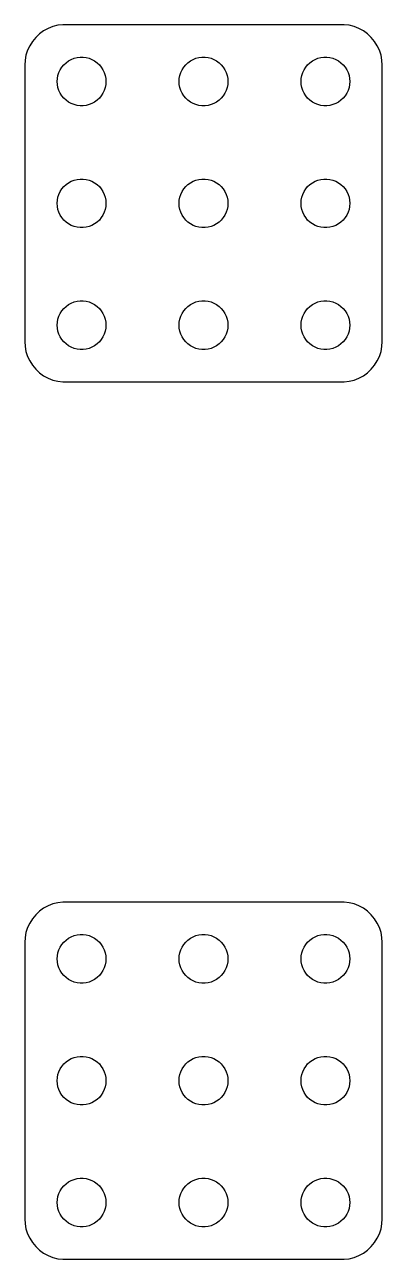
# Model space of a CAD drawing. Header units: metres. Extents: x -11 to 11, y 151 to 335.
# Drawn here: x -11 to 11, y 151 to 227 of the extents above; entities that cross this region are included whole.
import ezdxf

# ---------------------------------------------------------------- set-up
doc = ezdxf.new("R2010")
doc.units = ezdxf.units.M

msp = doc.modelspace()

# ---------------------------------------------------------------- linework, layer by layer
for p, q in [((-9.83955, 226.611), (-10.0936, 226.426)), ((-9.56444, 226.762), (-9.83955, 226.611)), ((-9.27254, 226.878), (-9.56444, 226.762)), ((-8.96844, 226.956), (-9.27254, 226.878)), ((-8.65697, 226.995), (-8.96844, 226.956)), ((8.65697, 226.995), (-8.65697, 226.995)), ((8.96844, 226.956), (8.65697, 226.995)), ((9.27254, 226.878), (8.96844, 226.956)), ((9.56444, 226.762), (9.27254, 226.878)), ((9.83955, 226.611), (9.56444, 226.762)), ((10.0936, 226.426), (9.83955, 226.611)), ((-10.6908, 225.704), (-10.8244, 225.42)), ((-10.5225, 225.969), (-10.6908, 225.704)), ((-10.3224, 226.211), (-10.5225, 225.969)), ((-10.0936, 226.426), (-10.3224, 226.211)), ((10.3224, 226.211), (10.0936, 226.426)), ((10.5225, 225.969), (10.3224, 226.211)), ((10.6908, 225.704), (10.5225, 225.969)), ((10.8244, 225.42), (10.6908, 225.704)), ((-10.9214, 225.122), (-10.9803, 224.813)), ((-10.8244, 225.42), (-10.9214, 225.122)), ((-7.96352, 224.927), (-7.78107, 224.973)), ((-7.78107, 224.973), (-7.59418, 224.997)), ((-7.59418, 224.997), (-7.40581, 224.997)), ((-7.40581, 224.997), (-7.21892, 224.973)), ((-7.21892, 224.973), (-7.03647, 224.927)), ((-0.463516, 224.927), (-0.281067, 224.973)), ((-0.281067, 224.973), (-0.094177, 224.997)), ((-0.094177, 224.997), (0.094177, 224.997)), ((0.094177, 224.997), (0.281067, 224.973)), ((0.281067, 224.973), (0.463516, 224.927)), ((7.03647, 224.927), (7.21892, 224.973)), ((7.21892, 224.973), (7.40581, 224.997)), ((7.40581, 224.997), (7.59418, 224.997)), ((7.59418, 224.997), (7.78107, 224.973)), ((7.78107, 224.973), (7.96352, 224.927)), ((10.9214, 225.122), (10.8244, 225.42)), ((10.9803, 224.813), (10.9214, 225.122)), ((-10.9803, 224.813), (-11, 224.5)), ((-11, 224.5), (-11, 207.5)), ((-8.89465, 224.052), (-8.81445, 224.223)), ((-8.81445, 224.223), (-8.71352, 224.382)), ((-8.71352, 224.382), (-8.59344, 224.527)), ((-8.59344, 224.527), (-8.45613, 224.656)), ((-8.45613, 224.656), (-8.30373, 224.766)), ((-8.30373, 224.766), (-8.13866, 224.857)), ((-8.13866, 224.857), (-7.96352, 224.927)), ((-7.03647, 224.927), (-6.86133, 224.857)), ((-6.86133, 224.857), (-6.69626, 224.766)), ((-6.69626, 224.766), (-6.54385, 224.656)), ((-6.54385, 224.656), (-6.40654, 224.527)), ((-6.40654, 224.527), (-6.28647, 224.382)), ((-6.28647, 224.382), (-6.18553, 224.223)), ((-6.18553, 224.223), (-6.10533, 224.052)), ((-1.39465, 224.052), (-1.31445, 224.223)), ((-1.31445, 224.223), (-1.21352, 224.382)), ((-1.21352, 224.382), (-1.09344, 224.527)), ((-1.09344, 224.527), (-0.956131, 224.656)), ((-0.956131, 224.656), (-0.803726, 224.766)), ((-0.803726, 224.766), (-0.638657, 224.857)), ((-0.638657, 224.857), (-0.463516, 224.927)), ((0.463516, 224.927), (0.638657, 224.857)), ((0.638657, 224.857), (0.803726, 224.766)), ((0.803726, 224.766), (0.956131, 224.656)), ((0.956131, 224.656), (1.09344, 224.527)), ((1.09344, 224.527), (1.21352, 224.382)), ((1.21352, 224.382), (1.31445, 224.223)), ((1.31445, 224.223), (1.39465, 224.052)), ((6.10533, 224.052), (6.18553, 224.223)), ((6.18553, 224.223), (6.28647, 224.382)), ((6.28647, 224.382), (6.40654, 224.527)), ((6.40654, 224.527), (6.54385, 224.656)), ((6.54385, 224.656), (6.69626, 224.766)), ((6.69626, 224.766), (6.86133, 224.857)), ((6.86133, 224.857), (7.03647, 224.927)), ((7.96352, 224.927), (8.13866, 224.857)), ((8.13866, 224.857), (8.30373, 224.766)), ((8.30373, 224.766), (8.45613, 224.656)), ((8.45613, 224.656), (8.59344, 224.527)), ((8.59344, 224.527), (8.71352, 224.382)), ((8.71352, 224.382), (8.81445, 224.223)), ((8.81445, 224.223), (8.89465, 224.052)), ((11, 224.5), (10.9803, 224.813)), ((11, 207.5), (11, 224.5)), ((-9, 223.5), (-8.98816, 223.688)), ((-8.98816, 223.312), (-9, 223.5)), ((-8.98816, 223.688), (-8.95287, 223.873)), ((-8.95287, 223.873), (-8.89465, 224.052)), ((-6.10533, 224.052), (-6.04712, 223.873)), ((-6.04712, 223.873), (-6.01183, 223.688)), ((-6.01183, 223.688), (-6, 223.5)), ((-6, 223.5), (-6.01183, 223.312)), ((-1.5, 223.5), (-1.48816, 223.688)), ((-1.48816, 223.312), (-1.5, 223.5)), ((-1.48816, 223.688), (-1.45287, 223.873)), ((-1.45287, 223.873), (-1.39465, 224.052)), ((1.39465, 224.052), (1.45287, 223.873)), ((1.45287, 223.873), (1.48816, 223.688)), ((1.48816, 223.688), (1.5, 223.5)), ((1.5, 223.5), (1.48816, 223.312)), ((6, 223.5), (6.01183, 223.688)), ((6.01183, 223.312), (6, 223.5)), ((6.01183, 223.688), (6.04712, 223.873)), ((6.04712, 223.873), (6.10533, 224.052)), ((8.89465, 224.052), (8.95287, 223.873)), ((8.95287, 223.873), (8.98816, 223.688)), ((8.98816, 223.688), (9, 223.5)), ((9, 223.5), (8.98816, 223.312)), ((-8.95287, 223.127), (-8.98816, 223.312)), ((-8.89465, 222.948), (-8.95287, 223.127)), ((-8.81445, 222.777), (-8.89465, 222.948)), ((-8.71352, 222.618), (-8.81445, 222.777)), ((-6.18553, 222.777), (-6.28647, 222.618)), ((-6.10533, 222.948), (-6.18553, 222.777)), ((-6.04712, 223.127), (-6.10533, 222.948)), ((-6.01183, 223.312), (-6.04712, 223.127)), ((-1.45287, 223.127), (-1.48816, 223.312)), ((-1.39465, 222.948), (-1.45287, 223.127)), ((-1.31445, 222.777), (-1.39465, 222.948)), ((-1.21352, 222.618), (-1.31445, 222.777)), ((1.31445, 222.777), (1.21352, 222.618)), ((1.39465, 222.948), (1.31445, 222.777)), ((1.45287, 223.127), (1.39465, 222.948)), ((1.48816, 223.312), (1.45287, 223.127)), ((6.04712, 223.127), (6.01183, 223.312)), ((6.10533, 222.948), (6.04712, 223.127)), ((6.18553, 222.777), (6.10533, 222.948)), ((6.28647, 222.618), (6.18553, 222.777)), ((8.81445, 222.777), (8.71352, 222.618)), ((8.89465, 222.948), (8.81445, 222.777)), ((8.95287, 223.127), (8.89465, 222.948)), ((8.98816, 223.312), (8.95287, 223.127)), ((-8.59344, 222.473), (-8.71352, 222.618)), ((-8.45613, 222.344), (-8.59344, 222.473)), ((-8.30373, 222.234), (-8.45613, 222.344)), ((-8.13866, 222.143), (-8.30373, 222.234)), ((-7.96352, 222.073), (-8.13866, 222.143)), ((-7.78107, 222.027), (-7.96352, 222.073)), ((-7.59418, 222.003), (-7.78107, 222.027)), ((-7.40581, 222.003), (-7.59418, 222.003)), ((-7.21892, 222.027), (-7.40581, 222.003)), ((-7.03647, 222.073), (-7.21892, 222.027)), ((-6.86133, 222.143), (-7.03647, 222.073)), ((-6.69626, 222.234), (-6.86133, 222.143)), ((-6.54385, 222.344), (-6.69626, 222.234)), ((-6.40654, 222.473), (-6.54385, 222.344)), ((-6.28647, 222.618), (-6.40654, 222.473)), ((-1.09344, 222.473), (-1.21352, 222.618)), ((-0.956131, 222.344), (-1.09344, 222.473)), ((-0.803726, 222.234), (-0.956131, 222.344)), ((-0.638657, 222.143), (-0.803726, 222.234)), ((-0.463516, 222.073), (-0.638657, 222.143)), ((-0.281067, 222.027), (-0.463516, 222.073)), ((-0.094177, 222.003), (-0.281067, 222.027)), ((0.094177, 222.003), (-0.094177, 222.003)), ((0.281067, 222.027), (0.094177, 222.003)), ((0.463516, 222.073), (0.281067, 222.027)), ((0.638657, 222.143), (0.463516, 222.073)), ((0.803726, 222.234), (0.638657, 222.143)), ((0.956131, 222.344), (0.803726, 222.234)), ((1.09344, 222.473), (0.956131, 222.344)), ((1.21352, 222.618), (1.09344, 222.473)), ((6.40654, 222.473), (6.28647, 222.618)), ((6.54385, 222.344), (6.40654, 222.473)), ((6.69626, 222.234), (6.54385, 222.344)), ((6.86133, 222.143), (6.69626, 222.234)), ((7.03647, 222.073), (6.86133, 222.143)), ((7.21892, 222.027), (7.03647, 222.073)), ((7.40581, 222.003), (7.21892, 222.027)), ((7.59418, 222.003), (7.40581, 222.003)), ((7.78107, 222.027), (7.59418, 222.003)), ((7.96352, 222.073), (7.78107, 222.027)), ((8.13866, 222.143), (7.96352, 222.073)), ((8.30373, 222.234), (8.13866, 222.143)), ((8.45613, 222.344), (8.30373, 222.234)), ((8.59344, 222.473), (8.45613, 222.344)), ((8.71352, 222.618), (8.59344, 222.473)), ((-8.30373, 217.266), (-8.13866, 217.357)), ((-8.13866, 217.357), (-7.96352, 217.427)), ((-7.96352, 217.427), (-7.78107, 217.473)), ((-7.78107, 217.473), (-7.59418, 217.497)), ((-7.59418, 217.497), (-7.40581, 217.497)), ((-7.40581, 217.497), (-7.21892, 217.473)), ((-7.21892, 217.473), (-7.03647, 217.427)), ((-7.03647, 217.427), (-6.86133, 217.357)), ((-6.86133, 217.357), (-6.69626, 217.266)), ((-0.803726, 217.266), (-0.638657, 217.357)), ((-0.638657, 217.357), (-0.463516, 217.427)), ((-0.463516, 217.427), (-0.281067, 217.473)), ((-0.281067, 217.473), (-0.094177, 217.497)), ((-0.094177, 217.497), (0.094177, 217.497)), ((0.094177, 217.497), (0.281067, 217.473)), ((0.281067, 217.473), (0.463516, 217.427)), ((0.463516, 217.427), (0.638657, 217.357)), ((0.638657, 217.357), (0.803726, 217.266)), ((6.69626, 217.266), (6.86133, 217.357)), ((6.86133, 217.357), (7.03647, 217.427)), ((7.03647, 217.427), (7.21892, 217.473)), ((7.21892, 217.473), (7.40581, 217.497)), ((7.40581, 217.497), (7.59418, 217.497)), ((7.59418, 217.497), (7.78107, 217.473)), ((7.78107, 217.473), (7.96352, 217.427)), ((7.96352, 217.427), (8.13866, 217.357)), ((8.13866, 217.357), (8.30373, 217.266)), ((-8.89465, 216.552), (-8.81445, 216.723)), ((-8.81445, 216.723), (-8.71352, 216.882)), ((-8.71352, 216.882), (-8.59344, 217.027)), ((-8.59344, 217.027), (-8.45613, 217.156)), ((-8.45613, 217.156), (-8.30373, 217.266)), ((-6.69626, 217.266), (-6.54385, 217.156)), ((-6.54385, 217.156), (-6.40654, 217.027)), ((-6.40654, 217.027), (-6.28647, 216.882)), ((-6.28647, 216.882), (-6.18553, 216.723)), ((-6.18553, 216.723), (-6.10533, 216.552)), ((-1.39465, 216.552), (-1.31445, 216.723)), ((-1.31445, 216.723), (-1.21352, 216.882)), ((-1.21352, 216.882), (-1.09344, 217.027)), ((-1.09344, 217.027), (-0.956131, 217.156)), ((-0.956131, 217.156), (-0.803726, 217.266)), ((0.803726, 217.266), (0.956131, 217.156)), ((0.956131, 217.156), (1.09344, 217.027)), ((1.09344, 217.027), (1.21352, 216.882)), ((1.21352, 216.882), (1.31445, 216.723)), ((1.31445, 216.723), (1.39465, 216.552)), ((6.10533, 216.552), (6.18553, 216.723)), ((6.18553, 216.723), (6.28647, 216.882)), ((6.28647, 216.882), (6.40654, 217.027)), ((6.40654, 217.027), (6.54385, 217.156)), ((6.54385, 217.156), (6.69626, 217.266)), ((8.30373, 217.266), (8.45613, 217.156)), ((8.45613, 217.156), (8.59344, 217.027)), ((8.59344, 217.027), (8.71352, 216.882)), ((8.71352, 216.882), (8.81445, 216.723)), ((8.81445, 216.723), (8.89465, 216.552)), ((-9, 216), (-8.98816, 216.188)), ((-8.98816, 215.812), (-9, 216)), ((-8.98816, 216.188), (-8.95287, 216.373)), ((-8.95287, 215.627), (-8.98816, 215.812)), ((-8.95287, 216.373), (-8.89465, 216.552)), ((-6.10533, 216.552), (-6.04712, 216.373)), ((-6.04712, 216.373), (-6.01183, 216.188)), ((-6.01183, 215.812), (-6.04712, 215.627)), ((-6.01183, 216.188), (-6, 216)), ((-6, 216), (-6.01183, 215.812)), ((-1.5, 216), (-1.48816, 216.188)), ((-1.48816, 215.812), (-1.5, 216)), ((-1.48816, 216.188), (-1.45287, 216.373)), ((-1.45287, 215.627), (-1.48816, 215.812)), ((-1.45287, 216.373), (-1.39465, 216.552)), ((1.39465, 216.552), (1.45287, 216.373)), ((1.45287, 216.373), (1.48816, 216.188)), ((1.48816, 215.812), (1.45287, 215.627)), ((1.48816, 216.188), (1.5, 216)), ((1.5, 216), (1.48816, 215.812)), ((6, 216), (6.01183, 216.188)), ((6.01183, 215.812), (6, 216)), ((6.01183, 216.188), (6.04712, 216.373)), ((6.04712, 215.627), (6.01183, 215.812)), ((6.04712, 216.373), (6.10533, 216.552)), ((8.89465, 216.552), (8.95287, 216.373)), ((8.95287, 216.373), (8.98816, 216.188)), ((8.98816, 215.812), (8.95287, 215.627)), ((8.98816, 216.188), (9, 216)), ((9, 216), (8.98816, 215.812)), ((-8.89465, 215.448), (-8.95287, 215.627)), ((-8.81445, 215.277), (-8.89465, 215.448)), ((-8.71352, 215.118), (-8.81445, 215.277)), ((-8.59344, 214.973), (-8.71352, 215.118)), ((-6.28647, 215.118), (-6.40654, 214.973)), ((-6.18553, 215.277), (-6.28647, 215.118)), ((-6.10533, 215.448), (-6.18553, 215.277)), ((-6.04712, 215.627), (-6.10533, 215.448)), ((-1.39465, 215.448), (-1.45287, 215.627)), ((-1.31445, 215.277), (-1.39465, 215.448)), ((-1.21352, 215.118), (-1.31445, 215.277)), ((-1.09344, 214.973), (-1.21352, 215.118)), ((1.21352, 215.118), (1.09344, 214.973)), ((1.31445, 215.277), (1.21352, 215.118)), ((1.39465, 215.448), (1.31445, 215.277)), ((1.45287, 215.627), (1.39465, 215.448)), ((6.10533, 215.448), (6.04712, 215.627)), ((6.18553, 215.277), (6.10533, 215.448)), ((6.28647, 215.118), (6.18553, 215.277)), ((6.40654, 214.973), (6.28647, 215.118)), ((8.71352, 215.118), (8.59344, 214.973)), ((8.81445, 215.277), (8.71352, 215.118)), ((8.89465, 215.448), (8.81445, 215.277)), ((8.95287, 215.627), (8.89465, 215.448)), ((-8.45613, 214.844), (-8.59344, 214.973)), ((-8.30373, 214.734), (-8.45613, 214.844)), ((-8.13866, 214.643), (-8.30373, 214.734)), ((-7.96352, 214.573), (-8.13866, 214.643)), ((-7.78107, 214.527), (-7.96352, 214.573)), ((-7.59418, 214.503), (-7.78107, 214.527)), ((-7.40581, 214.503), (-7.59418, 214.503)), ((-7.21892, 214.527), (-7.40581, 214.503)), ((-7.03647, 214.573), (-7.21892, 214.527)), ((-6.86133, 214.643), (-7.03647, 214.573)), ((-6.69626, 214.734), (-6.86133, 214.643)), ((-6.54385, 214.844), (-6.69626, 214.734)), ((-6.40654, 214.973), (-6.54385, 214.844)), ((-0.956131, 214.844), (-1.09344, 214.973)), ((-0.803726, 214.734), (-0.956131, 214.844)), ((-0.638657, 214.643), (-0.803726, 214.734)), ((-0.463516, 214.573), (-0.638657, 214.643)), ((-0.281067, 214.527), (-0.463516, 214.573)), ((-0.094177, 214.503), (-0.281067, 214.527)), ((0.094177, 214.503), (-0.094177, 214.503)), ((0.281067, 214.527), (0.094177, 214.503)), ((0.463516, 214.573), (0.281067, 214.527)), ((0.638657, 214.643), (0.463516, 214.573)), ((0.803726, 214.734), (0.638657, 214.643)), ((0.956131, 214.844), (0.803726, 214.734)), ((1.09344, 214.973), (0.956131, 214.844)), ((6.54385, 214.844), (6.40654, 214.973)), ((6.69626, 214.734), (6.54385, 214.844)), ((6.86133, 214.643), (6.69626, 214.734)), ((7.03647, 214.573), (6.86133, 214.643)), ((7.21892, 214.527), (7.03647, 214.573)), ((7.40581, 214.503), (7.21892, 214.527)), ((7.59418, 214.503), (7.40581, 214.503)), ((7.78107, 214.527), (7.59418, 214.503)), ((7.96352, 214.573), (7.78107, 214.527)), ((8.13866, 214.643), (7.96352, 214.573)), ((8.30373, 214.734), (8.13866, 214.643)), ((8.45613, 214.844), (8.30373, 214.734)), ((8.59344, 214.973), (8.45613, 214.844)), ((-8.45613, 209.656), (-8.30373, 209.766)), ((-8.30373, 209.766), (-8.13866, 209.857)), ((-8.13866, 209.857), (-7.96352, 209.927)), ((-7.96352, 209.927), (-7.78107, 209.973)), ((-7.78107, 209.973), (-7.59418, 209.997)), ((-7.59418, 209.997), (-7.40581, 209.997)), ((-7.40581, 209.997), (-7.21892, 209.973)), ((-7.21892, 209.973), (-7.03647, 209.927)), ((-7.03647, 209.927), (-6.86133, 209.857)), ((-6.86133, 209.857), (-6.69626, 209.766)), ((-6.69626, 209.766), (-6.54385, 209.656)), ((-0.956131, 209.656), (-0.803726, 209.766)), ((-0.803726, 209.766), (-0.638657, 209.857)), ((-0.638657, 209.857), (-0.463516, 209.927)), ((-0.463516, 209.927), (-0.281067, 209.973)), ((-0.281067, 209.973), (-0.094177, 209.997)), ((-0.094177, 209.997), (0.094177, 209.997)), ((0.094177, 209.997), (0.281067, 209.973)), ((0.281067, 209.973), (0.463516, 209.927)), ((0.463516, 209.927), (0.638657, 209.857)), ((0.638657, 209.857), (0.803726, 209.766)), ((0.803726, 209.766), (0.956131, 209.656)), ((6.54385, 209.656), (6.69626, 209.766)), ((6.69626, 209.766), (6.86133, 209.857)), ((6.86133, 209.857), (7.03647, 209.927)), ((7.03647, 209.927), (7.21892, 209.973)), ((7.21892, 209.973), (7.40581, 209.997)), ((7.40581, 209.997), (7.59418, 209.997)), ((7.59418, 209.997), (7.78107, 209.973)), ((7.78107, 209.973), (7.96352, 209.927)), ((7.96352, 209.927), (8.13866, 209.857)), ((8.13866, 209.857), (8.30373, 209.766)), ((8.30373, 209.766), (8.45613, 209.656)), ((-8.95287, 208.873), (-8.89465, 209.052)), ((-8.89465, 209.052), (-8.81445, 209.223)), ((-8.81445, 209.223), (-8.71352, 209.382)), ((-8.71352, 209.382), (-8.59344, 209.527)), ((-8.59344, 209.527), (-8.45613, 209.656)), ((-6.54385, 209.656), (-6.40654, 209.527)), ((-6.40654, 209.527), (-6.28647, 209.382)), ((-6.28647, 209.382), (-6.18553, 209.223)), ((-6.18553, 209.223), (-6.10533, 209.052)), ((-6.10533, 209.052), (-6.04712, 208.873)), ((-1.45287, 208.873), (-1.39465, 209.052)), ((-1.39465, 209.052), (-1.31445, 209.223)), ((-1.31445, 209.223), (-1.21352, 209.382)), ((-1.21352, 209.382), (-1.09344, 209.527)), ((-1.09344, 209.527), (-0.956131, 209.656)), ((0.956131, 209.656), (1.09344, 209.527)), ((1.09344, 209.527), (1.21352, 209.382)), ((1.21352, 209.382), (1.31445, 209.223)), ((1.31445, 209.223), (1.39465, 209.052)), ((1.39465, 209.052), (1.45287, 208.873)), ((6.04712, 208.873), (6.10533, 209.052)), ((6.10533, 209.052), (6.18553, 209.223)), ((6.18553, 209.223), (6.28647, 209.382)), ((6.28647, 209.382), (6.40654, 209.527)), ((6.40654, 209.527), (6.54385, 209.656)), ((8.45613, 209.656), (8.59344, 209.527)), ((8.59344, 209.527), (8.71352, 209.382)), ((8.71352, 209.382), (8.81445, 209.223)), ((8.81445, 209.223), (8.89465, 209.052)), ((8.89465, 209.052), (8.95287, 208.873)), ((-9, 208.5), (-8.98816, 208.688)), ((-8.98816, 208.312), (-9, 208.5)), ((-8.98816, 208.688), (-8.95287, 208.873)), ((-8.95287, 208.127), (-8.98816, 208.312)), ((-6.04712, 208.873), (-6.01183, 208.688)), ((-6.01183, 208.312), (-6.04712, 208.127)), ((-6.01183, 208.688), (-6, 208.5)), ((-6, 208.5), (-6.01183, 208.312)), ((-1.5, 208.5), (-1.48816, 208.688)), ((-1.48816, 208.312), (-1.5, 208.5)), ((-1.48816, 208.688), (-1.45287, 208.873)), ((-1.45287, 208.127), (-1.48816, 208.312)), ((1.45287, 208.873), (1.48816, 208.688)), ((1.48816, 208.312), (1.45287, 208.127)), ((1.48816, 208.688), (1.5, 208.5)), ((1.5, 208.5), (1.48816, 208.312)), ((6, 208.5), (6.01183, 208.688)), ((6.01183, 208.312), (6, 208.5)), ((6.01183, 208.688), (6.04712, 208.873)), ((6.04712, 208.127), (6.01183, 208.312)), ((8.95287, 208.873), (8.98816, 208.688)), ((8.98816, 208.312), (8.95287, 208.127)), ((8.98816, 208.688), (9, 208.5)), ((9, 208.5), (8.98816, 208.312)), ((-11, 207.5), (-10.9803, 207.187)), ((-8.89465, 207.948), (-8.95287, 208.127)), ((-8.81445, 207.777), (-8.89465, 207.948)), ((-8.71352, 207.618), (-8.81445, 207.777)), ((-8.59344, 207.473), (-8.71352, 207.618)), ((-8.45613, 207.344), (-8.59344, 207.473)), ((-6.40654, 207.473), (-6.54385, 207.344)), ((-6.28647, 207.618), (-6.40654, 207.473)), ((-6.18553, 207.777), (-6.28647, 207.618)), ((-6.10533, 207.948), (-6.18553, 207.777)), ((-6.04712, 208.127), (-6.10533, 207.948)), ((-1.39465, 207.948), (-1.45287, 208.127)), ((-1.31445, 207.777), (-1.39465, 207.948)), ((-1.21352, 207.618), (-1.31445, 207.777)), ((-1.09344, 207.473), (-1.21352, 207.618)), ((-0.956131, 207.344), (-1.09344, 207.473)), ((1.09344, 207.473), (0.956131, 207.344)), ((1.21352, 207.618), (1.09344, 207.473)), ((1.31445, 207.777), (1.21352, 207.618)), ((1.39465, 207.948), (1.31445, 207.777)), ((1.45287, 208.127), (1.39465, 207.948)), ((6.10533, 207.948), (6.04712, 208.127)), ((6.18553, 207.777), (6.10533, 207.948)), ((6.28647, 207.618), (6.18553, 207.777)), ((6.40654, 207.473), (6.28647, 207.618)), ((6.54385, 207.344), (6.40654, 207.473)), ((8.59344, 207.473), (8.45613, 207.344)), ((8.71352, 207.618), (8.59344, 207.473)), ((8.81445, 207.777), (8.71352, 207.618)), ((8.89465, 207.948), (8.81445, 207.777)), ((8.95287, 208.127), (8.89465, 207.948)), ((10.9803, 207.187), (11, 207.5)), ((-10.9803, 207.187), (-10.9214, 206.878)), ((-10.9214, 206.878), (-10.8244, 206.58)), ((-8.30373, 207.234), (-8.45613, 207.344)), ((-8.13866, 207.143), (-8.30373, 207.234)), ((-7.96352, 207.073), (-8.13866, 207.143)), ((-7.78107, 207.027), (-7.96352, 207.073)), ((-7.59418, 207.003), (-7.78107, 207.027)), ((-7.40581, 207.003), (-7.59418, 207.003)), ((-7.21892, 207.027), (-7.40581, 207.003)), ((-7.03647, 207.073), (-7.21892, 207.027)), ((-6.86133, 207.143), (-7.03647, 207.073)), ((-6.69626, 207.234), (-6.86133, 207.143)), ((-6.54385, 207.344), (-6.69626, 207.234)), ((-0.803726, 207.234), (-0.956131, 207.344)), ((-0.638657, 207.143), (-0.803726, 207.234)), ((-0.463516, 207.073), (-0.638657, 207.143)), ((-0.281067, 207.027), (-0.463516, 207.073)), ((-0.094177, 207.003), (-0.281067, 207.027)), ((0.094177, 207.003), (-0.094177, 207.003)), ((0.281067, 207.027), (0.094177, 207.003)), ((0.463516, 207.073), (0.281067, 207.027)), ((0.638657, 207.143), (0.463516, 207.073)), ((0.803726, 207.234), (0.638657, 207.143)), ((0.956131, 207.344), (0.803726, 207.234)), ((6.69626, 207.234), (6.54385, 207.344)), ((6.86133, 207.143), (6.69626, 207.234)), ((7.03647, 207.073), (6.86133, 207.143)), ((7.21892, 207.027), (7.03647, 207.073)), ((7.40581, 207.003), (7.21892, 207.027)), ((7.59418, 207.003), (7.40581, 207.003)), ((7.78107, 207.027), (7.59418, 207.003)), ((7.96352, 207.073), (7.78107, 207.027)), ((8.13866, 207.143), (7.96352, 207.073)), ((8.30373, 207.234), (8.13866, 207.143)), ((8.45613, 207.344), (8.30373, 207.234)), ((10.8244, 206.58), (10.9214, 206.878)), ((10.9214, 206.878), (10.9803, 207.187)), ((-10.8244, 206.58), (-10.6908, 206.296)), ((-10.6908, 206.296), (-10.5225, 206.031)), ((-10.5225, 206.031), (-10.3224, 205.789)), ((10.3224, 205.789), (10.5225, 206.031)), ((10.5225, 206.031), (10.6908, 206.296)), ((10.6908, 206.296), (10.8244, 206.58)), ((-10.3224, 205.789), (-10.0936, 205.574)), ((-10.0936, 205.574), (-9.83955, 205.389)), ((-9.83955, 205.389), (-9.56444, 205.238)), ((-9.56444, 205.238), (-9.27254, 205.122)), ((9.27254, 205.122), (9.56444, 205.238)), ((9.56444, 205.238), (9.83955, 205.389)), ((9.83955, 205.389), (10.0936, 205.574)), ((10.0936, 205.574), (10.3224, 205.789)), ((-9.27254, 205.122), (-8.96844, 205.044)), ((-8.96844, 205.044), (-8.65697, 205.005)), ((-8.65697, 205.005), (8.65697, 205.005)), ((8.65697, 205.005), (8.96844, 205.044)), ((8.96844, 205.044), (9.27254, 205.122)), ((-9.83955, 172.611), (-10.0936, 172.426)), ((-9.56444, 172.762), (-9.83955, 172.611)), ((-9.27254, 172.878), (-9.56444, 172.762)), ((-8.96844, 172.956), (-9.27254, 172.878)), ((-8.65697, 172.995), (-8.96844, 172.956)), ((8.65697, 172.995), (-8.65697, 172.995)), ((8.96844, 172.956), (8.65697, 172.995)), ((9.27254, 172.878), (8.96844, 172.956)), ((9.56444, 172.762), (9.27254, 172.878)), ((9.83955, 172.611), (9.56444, 172.762)), ((10.0936, 172.426), (9.83955, 172.611)), ((-10.5225, 171.969), (-10.6908, 171.704)), ((-10.3224, 172.211), (-10.5225, 171.969)), ((-10.0936, 172.426), (-10.3224, 172.211)), ((10.3224, 172.211), (10.0936, 172.426)), ((10.5225, 171.969), (10.3224, 172.211)), ((10.6908, 171.704), (10.5225, 171.969)), ((-10.9214, 171.122), (-10.9803, 170.813)), ((-10.8244, 171.42), (-10.9214, 171.122)), ((-10.6908, 171.704), (-10.8244, 171.42)), ((-7.78107, 170.973), (-7.59418, 170.997)), ((-7.59418, 170.997), (-7.40581, 170.997)), ((-7.40581, 170.997), (-7.21892, 170.973)), ((-0.281067, 170.973), (-0.094177, 170.997)), ((-0.094177, 170.997), (0.094177, 170.997)), ((0.094177, 170.997), (0.281067, 170.973)), ((7.21892, 170.973), (7.40581, 170.997)), ((7.40581, 170.997), (7.59418, 170.997)), ((7.59418, 170.997), (7.78107, 170.973)), ((10.8244, 171.42), (10.6908, 171.704)), ((10.9214, 171.122), (10.8244, 171.42)), ((10.9803, 170.813), (10.9214, 171.122)), ((-10.9803, 170.813), (-11, 170.5)), ((-11, 170.5), (-11, 153.5)), ((-8.89465, 170.052), (-8.81445, 170.223)), ((-8.81445, 170.223), (-8.71352, 170.382)), ((-8.71352, 170.382), (-8.59344, 170.527)), ((-8.59344, 170.527), (-8.45613, 170.656)), ((-8.45613, 170.656), (-8.30373, 170.766)), ((-8.30373, 170.766), (-8.13866, 170.857)), ((-8.13866, 170.857), (-7.96352, 170.927)), ((-7.96352, 170.927), (-7.78107, 170.973)), ((-7.21892, 170.973), (-7.03647, 170.927)), ((-7.03647, 170.927), (-6.86133, 170.857)), ((-6.86133, 170.857), (-6.69626, 170.766)), ((-6.69626, 170.766), (-6.54385, 170.656)), ((-6.54385, 170.656), (-6.40654, 170.527)), ((-6.40654, 170.527), (-6.28647, 170.382)), ((-6.28647, 170.382), (-6.18553, 170.223)), ((-6.18553, 170.223), (-6.10533, 170.052)), ((-1.39465, 170.052), (-1.31445, 170.223)), ((-1.31445, 170.223), (-1.21352, 170.382)), ((-1.21352, 170.382), (-1.09344, 170.527)), ((-1.09344, 170.527), (-0.956131, 170.656)), ((-0.956131, 170.656), (-0.803726, 170.766)), ((-0.803726, 170.766), (-0.638657, 170.857)), ((-0.638657, 170.857), (-0.463516, 170.927)), ((-0.463516, 170.927), (-0.281067, 170.973)), ((0.281067, 170.973), (0.463516, 170.927)), ((0.463516, 170.927), (0.638657, 170.857)), ((0.638657, 170.857), (0.803726, 170.766)), ((0.803726, 170.766), (0.956131, 170.656)), ((0.956131, 170.656), (1.09344, 170.527)), ((1.09344, 170.527), (1.21352, 170.382)), ((1.21352, 170.382), (1.31445, 170.223)), ((1.31445, 170.223), (1.39465, 170.052)), ((6.10533, 170.052), (6.18553, 170.223)), ((6.18553, 170.223), (6.28647, 170.382)), ((6.28647, 170.382), (6.40654, 170.527)), ((6.40654, 170.527), (6.54385, 170.656)), ((6.54385, 170.656), (6.69626, 170.766)), ((6.69626, 170.766), (6.86133, 170.857)), ((6.86133, 170.857), (7.03647, 170.927)), ((7.03647, 170.927), (7.21892, 170.973)), ((7.78107, 170.973), (7.96352, 170.927)), ((7.96352, 170.927), (8.13866, 170.857)), ((8.13866, 170.857), (8.30373, 170.766)), ((8.30373, 170.766), (8.45613, 170.656)), ((8.45613, 170.656), (8.59344, 170.527)), ((8.59344, 170.527), (8.71352, 170.382)), ((8.71352, 170.382), (8.81445, 170.223)), ((8.81445, 170.223), (8.89465, 170.052)), ((11, 170.5), (10.9803, 170.813)), ((11, 153.5), (11, 170.5)), ((-9, 169.5), (-8.98816, 169.688)), ((-8.98816, 169.312), (-9, 169.5)), ((-8.98816, 169.688), (-8.95287, 169.873)), ((-8.95287, 169.873), (-8.89465, 170.052)), ((-6.10533, 170.052), (-6.04712, 169.873)), ((-6.04712, 169.873), (-6.01183, 169.688)), ((-6.01183, 169.688), (-6, 169.5)), ((-6, 169.5), (-6.01183, 169.312)), ((-1.5, 169.5), (-1.48816, 169.688)), ((-1.48816, 169.312), (-1.5, 169.5)), ((-1.48816, 169.688), (-1.45287, 169.873)), ((-1.45287, 169.873), (-1.39465, 170.052)), ((1.39465, 170.052), (1.45287, 169.873)), ((1.45287, 169.873), (1.48816, 169.688)), ((1.48816, 169.688), (1.5, 169.5)), ((1.5, 169.5), (1.48816, 169.312)), ((6, 169.5), (6.01183, 169.688)), ((6.01183, 169.312), (6, 169.5)), ((6.01183, 169.688), (6.04712, 169.873)), ((6.04712, 169.873), (6.10533, 170.052)), ((8.89465, 170.052), (8.95287, 169.873)), ((8.95287, 169.873), (8.98816, 169.688)), ((8.98816, 169.688), (9, 169.5)), ((9, 169.5), (8.98816, 169.312)), ((-8.95287, 169.127), (-8.98816, 169.312)), ((-8.89465, 168.948), (-8.95287, 169.127)), ((-8.81445, 168.777), (-8.89465, 168.948)), ((-8.71352, 168.618), (-8.81445, 168.777)), ((-6.18553, 168.777), (-6.28647, 168.618)), ((-6.10533, 168.948), (-6.18553, 168.777)), ((-6.04712, 169.127), (-6.10533, 168.948)), ((-6.01183, 169.312), (-6.04712, 169.127)), ((-1.45287, 169.127), (-1.48816, 169.312)), ((-1.39465, 168.948), (-1.45287, 169.127)), ((-1.31445, 168.777), (-1.39465, 168.948)), ((-1.21352, 168.618), (-1.31445, 168.777)), ((1.31445, 168.777), (1.21352, 168.618)), ((1.39465, 168.948), (1.31445, 168.777)), ((1.45287, 169.127), (1.39465, 168.948)), ((1.48816, 169.312), (1.45287, 169.127)), ((6.04712, 169.127), (6.01183, 169.312)), ((6.10533, 168.948), (6.04712, 169.127)), ((6.18553, 168.777), (6.10533, 168.948)), ((6.28647, 168.618), (6.18553, 168.777)), ((8.81445, 168.777), (8.71352, 168.618)), ((8.89465, 168.948), (8.81445, 168.777)), ((8.95287, 169.127), (8.89465, 168.948)), ((8.98816, 169.312), (8.95287, 169.127)), ((-8.59344, 168.473), (-8.71352, 168.618)), ((-8.45613, 168.344), (-8.59344, 168.473)), ((-8.30373, 168.234), (-8.45613, 168.344)), ((-8.13866, 168.143), (-8.30373, 168.234)), ((-7.96352, 168.073), (-8.13866, 168.143)), ((-7.78107, 168.027), (-7.96352, 168.073)), ((-7.59418, 168.003), (-7.78107, 168.027)), ((-7.40581, 168.003), (-7.59418, 168.003)), ((-7.21892, 168.027), (-7.40581, 168.003)), ((-7.03647, 168.073), (-7.21892, 168.027)), ((-6.86133, 168.143), (-7.03647, 168.073)), ((-6.69626, 168.234), (-6.86133, 168.143)), ((-6.54385, 168.344), (-6.69626, 168.234)), ((-6.40654, 168.473), (-6.54385, 168.344)), ((-6.28647, 168.618), (-6.40654, 168.473)), ((-1.09344, 168.473), (-1.21352, 168.618)), ((-0.956131, 168.344), (-1.09344, 168.473)), ((-0.803726, 168.234), (-0.956131, 168.344)), ((-0.638657, 168.143), (-0.803726, 168.234)), ((-0.463516, 168.073), (-0.638657, 168.143)), ((-0.281067, 168.027), (-0.463516, 168.073)), ((-0.094177, 168.003), (-0.281067, 168.027)), ((0.094177, 168.003), (-0.094177, 168.003)), ((0.281067, 168.027), (0.094177, 168.003)), ((0.463516, 168.073), (0.281067, 168.027)), ((0.638657, 168.143), (0.463516, 168.073)), ((0.803726, 168.234), (0.638657, 168.143)), ((0.956131, 168.344), (0.803726, 168.234)), ((1.09344, 168.473), (0.956131, 168.344)), ((1.21352, 168.618), (1.09344, 168.473)), ((6.40654, 168.473), (6.28647, 168.618)), ((6.54385, 168.344), (6.40654, 168.473)), ((6.69626, 168.234), (6.54385, 168.344)), ((6.86133, 168.143), (6.69626, 168.234)), ((7.03647, 168.073), (6.86133, 168.143)), ((7.21892, 168.027), (7.03647, 168.073)), ((7.40581, 168.003), (7.21892, 168.027)), ((7.59418, 168.003), (7.40581, 168.003)), ((7.78107, 168.027), (7.59418, 168.003)), ((7.96352, 168.073), (7.78107, 168.027)), ((8.13866, 168.143), (7.96352, 168.073)), ((8.30373, 168.234), (8.13866, 168.143)), ((8.45613, 168.344), (8.30373, 168.234)), ((8.59344, 168.473), (8.45613, 168.344)), ((8.71352, 168.618), (8.59344, 168.473)), ((-8.13866, 163.357), (-7.96352, 163.427)), ((-7.96352, 163.427), (-7.78107, 163.473)), ((-7.78107, 163.473), (-7.59418, 163.497)), ((-7.59418, 163.497), (-7.40581, 163.497)), ((-7.40581, 163.497), (-7.21892, 163.473)), ((-7.21892, 163.473), (-7.03647, 163.427)), ((-7.03647, 163.427), (-6.86133, 163.357)), ((-0.638657, 163.357), (-0.463516, 163.427)), ((-0.463516, 163.427), (-0.281067, 163.473)), ((-0.281067, 163.473), (-0.094177, 163.497)), ((-0.094177, 163.497), (0.094177, 163.497)), ((0.094177, 163.497), (0.281067, 163.473)), ((0.281067, 163.473), (0.463516, 163.427)), ((0.463516, 163.427), (0.638657, 163.357)), ((6.86133, 163.357), (7.03647, 163.427)), ((7.03647, 163.427), (7.21892, 163.473)), ((7.21892, 163.473), (7.40581, 163.497)), ((7.40581, 163.497), (7.59418, 163.497)), ((7.59418, 163.497), (7.78107, 163.473)), ((7.78107, 163.473), (7.96352, 163.427)), ((7.96352, 163.427), (8.13866, 163.357)), ((-8.89465, 162.552), (-8.81445, 162.723)), ((-8.81445, 162.723), (-8.71352, 162.882)), ((-8.71352, 162.882), (-8.59344, 163.027)), ((-8.59344, 163.027), (-8.45613, 163.156)), ((-8.45613, 163.156), (-8.30373, 163.266)), ((-8.30373, 163.266), (-8.13866, 163.357)), ((-6.86133, 163.357), (-6.69626, 163.266)), ((-6.69626, 163.266), (-6.54385, 163.156)), ((-6.54385, 163.156), (-6.40654, 163.027)), ((-6.40654, 163.027), (-6.28647, 162.882)), ((-6.28647, 162.882), (-6.18553, 162.723)), ((-6.18553, 162.723), (-6.10533, 162.552)), ((-1.39465, 162.552), (-1.31445, 162.723)), ((-1.31445, 162.723), (-1.21352, 162.882)), ((-1.21352, 162.882), (-1.09344, 163.027)), ((-1.09344, 163.027), (-0.956131, 163.156)), ((-0.956131, 163.156), (-0.803726, 163.266)), ((-0.803726, 163.266), (-0.638657, 163.357)), ((0.638657, 163.357), (0.803726, 163.266)), ((0.803726, 163.266), (0.956131, 163.156)), ((0.956131, 163.156), (1.09344, 163.027)), ((1.09344, 163.027), (1.21352, 162.882)), ((1.21352, 162.882), (1.31445, 162.723)), ((1.31445, 162.723), (1.39465, 162.552)), ((6.10533, 162.552), (6.18553, 162.723)), ((6.18553, 162.723), (6.28647, 162.882)), ((6.28647, 162.882), (6.40654, 163.027)), ((6.40654, 163.027), (6.54385, 163.156)), ((6.54385, 163.156), (6.69626, 163.266)), ((6.69626, 163.266), (6.86133, 163.357)), ((8.13866, 163.357), (8.30373, 163.266)), ((8.30373, 163.266), (8.45613, 163.156)), ((8.45613, 163.156), (8.59344, 163.027)), ((8.59344, 163.027), (8.71352, 162.882)), ((8.71352, 162.882), (8.81445, 162.723)), ((8.81445, 162.723), (8.89465, 162.552)), ((-9, 162), (-8.98816, 162.188)), ((-8.98816, 161.812), (-9, 162)), ((-8.98816, 162.188), (-8.95287, 162.373)), ((-8.95287, 162.373), (-8.89465, 162.552)), ((-6.10533, 162.552), (-6.04712, 162.373)), ((-6.04712, 162.373), (-6.01183, 162.188)), ((-6.01183, 162.188), (-6, 162)), ((-6, 162), (-6.01183, 161.812)), ((-1.5, 162), (-1.48816, 162.188)), ((-1.48816, 161.812), (-1.5, 162)), ((-1.48816, 162.188), (-1.45287, 162.373)), ((-1.45287, 162.373), (-1.39465, 162.552)), ((1.39465, 162.552), (1.45287, 162.373)), ((1.45287, 162.373), (1.48816, 162.188)), ((1.48816, 162.188), (1.5, 162)), ((1.5, 162), (1.48816, 161.812)), ((6, 162), (6.01183, 162.188)), ((6.01183, 161.812), (6, 162)), ((6.01183, 162.188), (6.04712, 162.373)), ((6.04712, 162.373), (6.10533, 162.552)), ((8.89465, 162.552), (8.95287, 162.373)), ((8.95287, 162.373), (8.98816, 162.188)), ((8.98816, 162.188), (9, 162)), ((9, 162), (8.98816, 161.812)), ((-8.95287, 161.627), (-8.98816, 161.812)), ((-8.89465, 161.448), (-8.95287, 161.627)), ((-8.81445, 161.277), (-8.89465, 161.448)), ((-8.71352, 161.118), (-8.81445, 161.277)), ((-8.59344, 160.973), (-8.71352, 161.118)), ((-6.28647, 161.118), (-6.40654, 160.973)), ((-6.18553, 161.277), (-6.28647, 161.118)), ((-6.10533, 161.448), (-6.18553, 161.277)), ((-6.04712, 161.627), (-6.10533, 161.448)), ((-6.01183, 161.812), (-6.04712, 161.627)), ((-1.45287, 161.627), (-1.48816, 161.812)), ((-1.39465, 161.448), (-1.45287, 161.627)), ((-1.31445, 161.277), (-1.39465, 161.448)), ((-1.21352, 161.118), (-1.31445, 161.277)), ((-1.09344, 160.973), (-1.21352, 161.118)), ((1.21352, 161.118), (1.09344, 160.973)), ((1.31445, 161.277), (1.21352, 161.118)), ((1.39465, 161.448), (1.31445, 161.277)), ((1.45287, 161.627), (1.39465, 161.448)), ((1.48816, 161.812), (1.45287, 161.627)), ((6.04712, 161.627), (6.01183, 161.812)), ((6.10533, 161.448), (6.04712, 161.627)), ((6.18553, 161.277), (6.10533, 161.448)), ((6.28647, 161.118), (6.18553, 161.277)), ((6.40654, 160.973), (6.28647, 161.118)), ((8.71352, 161.118), (8.59344, 160.973)), ((8.81445, 161.277), (8.71352, 161.118)), ((8.89465, 161.448), (8.81445, 161.277)), ((8.95287, 161.627), (8.89465, 161.448)), ((8.98816, 161.812), (8.95287, 161.627)), ((-8.45613, 160.844), (-8.59344, 160.973)), ((-8.30373, 160.734), (-8.45613, 160.844)), ((-8.13866, 160.643), (-8.30373, 160.734)), ((-7.96352, 160.573), (-8.13866, 160.643)), ((-7.78107, 160.527), (-7.96352, 160.573)), ((-7.59418, 160.503), (-7.78107, 160.527)), ((-7.40581, 160.503), (-7.59418, 160.503)), ((-7.21892, 160.527), (-7.40581, 160.503)), ((-7.03647, 160.573), (-7.21892, 160.527)), ((-6.86133, 160.643), (-7.03647, 160.573)), ((-6.69626, 160.734), (-6.86133, 160.643)), ((-6.54385, 160.844), (-6.69626, 160.734)), ((-6.40654, 160.973), (-6.54385, 160.844)), ((-0.956131, 160.844), (-1.09344, 160.973)), ((-0.803726, 160.734), (-0.956131, 160.844)), ((-0.638657, 160.643), (-0.803726, 160.734)), ((-0.463516, 160.573), (-0.638657, 160.643)), ((-0.281067, 160.527), (-0.463516, 160.573)), ((-0.094177, 160.503), (-0.281067, 160.527)), ((0.094177, 160.503), (-0.094177, 160.503)), ((0.281067, 160.527), (0.094177, 160.503)), ((0.463516, 160.573), (0.281067, 160.527)), ((0.638657, 160.643), (0.463516, 160.573)), ((0.803726, 160.734), (0.638657, 160.643)), ((0.956131, 160.844), (0.803726, 160.734)), ((1.09344, 160.973), (0.956131, 160.844)), ((6.54385, 160.844), (6.40654, 160.973)), ((6.69626, 160.734), (6.54385, 160.844)), ((6.86133, 160.643), (6.69626, 160.734)), ((7.03647, 160.573), (6.86133, 160.643)), ((7.21892, 160.527), (7.03647, 160.573)), ((7.40581, 160.503), (7.21892, 160.527)), ((7.59418, 160.503), (7.40581, 160.503)), ((7.78107, 160.527), (7.59418, 160.503)), ((7.96352, 160.573), (7.78107, 160.527)), ((8.13866, 160.643), (7.96352, 160.573)), ((8.30373, 160.734), (8.13866, 160.643)), ((8.45613, 160.844), (8.30373, 160.734)), ((8.59344, 160.973), (8.45613, 160.844)), ((-8.30373, 155.766), (-8.13866, 155.857)), ((-8.13866, 155.857), (-7.96352, 155.927)), ((-7.96352, 155.927), (-7.78107, 155.973)), ((-7.78107, 155.973), (-7.59418, 155.997)), ((-7.59418, 155.997), (-7.40581, 155.997)), ((-7.40581, 155.997), (-7.21892, 155.973)), ((-7.21892, 155.973), (-7.03647, 155.927)), ((-7.03647, 155.927), (-6.86133, 155.857)), ((-6.86133, 155.857), (-6.69626, 155.766)), ((-0.803726, 155.766), (-0.638657, 155.857)), ((-0.638657, 155.857), (-0.463516, 155.927)), ((-0.463516, 155.927), (-0.281067, 155.973)), ((-0.281067, 155.973), (-0.094177, 155.997)), ((-0.094177, 155.997), (0.094177, 155.997)), ((0.094177, 155.997), (0.281067, 155.973)), ((0.281067, 155.973), (0.463516, 155.927)), ((0.463516, 155.927), (0.638657, 155.857)), ((0.638657, 155.857), (0.803726, 155.766)), ((6.69626, 155.766), (6.86133, 155.857)), ((6.86133, 155.857), (7.03647, 155.927)), ((7.03647, 155.927), (7.21892, 155.973)), ((7.21892, 155.973), (7.40581, 155.997)), ((7.40581, 155.997), (7.59418, 155.997)), ((7.59418, 155.997), (7.78107, 155.973)), ((7.78107, 155.973), (7.96352, 155.927)), ((7.96352, 155.927), (8.13866, 155.857)), ((8.13866, 155.857), (8.30373, 155.766)), ((-8.95287, 154.873), (-8.89465, 155.052)), ((-8.89465, 155.052), (-8.81445, 155.223)), ((-8.81445, 155.223), (-8.71352, 155.382)), ((-8.71352, 155.382), (-8.59344, 155.527)), ((-8.59344, 155.527), (-8.45613, 155.656)), ((-8.45613, 155.656), (-8.30373, 155.766)), ((-6.69626, 155.766), (-6.54385, 155.656)), ((-6.54385, 155.656), (-6.40654, 155.527)), ((-6.40654, 155.527), (-6.28647, 155.382)), ((-6.28647, 155.382), (-6.18553, 155.223)), ((-6.18553, 155.223), (-6.10533, 155.052)), ((-6.10533, 155.052), (-6.04712, 154.873)), ((-1.45287, 154.873), (-1.39465, 155.052)), ((-1.39465, 155.052), (-1.31445, 155.223)), ((-1.31445, 155.223), (-1.21352, 155.382)), ((-1.21352, 155.382), (-1.09344, 155.527)), ((-1.09344, 155.527), (-0.956131, 155.656)), ((-0.956131, 155.656), (-0.803726, 155.766)), ((0.803726, 155.766), (0.956131, 155.656)), ((0.956131, 155.656), (1.09344, 155.527)), ((1.09344, 155.527), (1.21352, 155.382)), ((1.21352, 155.382), (1.31445, 155.223)), ((1.31445, 155.223), (1.39465, 155.052)), ((1.39465, 155.052), (1.45287, 154.873)), ((6.04712, 154.873), (6.10533, 155.052)), ((6.10533, 155.052), (6.18553, 155.223)), ((6.18553, 155.223), (6.28647, 155.382)), ((6.28647, 155.382), (6.40654, 155.527)), ((6.40654, 155.527), (6.54385, 155.656)), ((6.54385, 155.656), (6.69626, 155.766)), ((8.30373, 155.766), (8.45613, 155.656)), ((8.45613, 155.656), (8.59344, 155.527)), ((8.59344, 155.527), (8.71352, 155.382)), ((8.71352, 155.382), (8.81445, 155.223)), ((8.81445, 155.223), (8.89465, 155.052)), ((8.89465, 155.052), (8.95287, 154.873)), ((-9, 154.5), (-8.98816, 154.688)), ((-8.98816, 154.312), (-9, 154.5)), ((-8.98816, 154.688), (-8.95287, 154.873)), ((-8.95287, 154.127), (-8.98816, 154.312)), ((-6.04712, 154.873), (-6.01183, 154.688)), ((-6.01183, 154.312), (-6.04712, 154.127)), ((-6.01183, 154.688), (-6, 154.5)), ((-6, 154.5), (-6.01183, 154.312)), ((-1.5, 154.5), (-1.48816, 154.688)), ((-1.48816, 154.312), (-1.5, 154.5)), ((-1.48816, 154.688), (-1.45287, 154.873)), ((-1.45287, 154.127), (-1.48816, 154.312)), ((1.45287, 154.873), (1.48816, 154.688)), ((1.48816, 154.312), (1.45287, 154.127)), ((1.48816, 154.688), (1.5, 154.5)), ((1.5, 154.5), (1.48816, 154.312)), ((6, 154.5), (6.01183, 154.688)), ((6.01183, 154.312), (6, 154.5)), ((6.01183, 154.688), (6.04712, 154.873)), ((6.04712, 154.127), (6.01183, 154.312)), ((8.95287, 154.873), (8.98816, 154.688)), ((8.98816, 154.312), (8.95287, 154.127)), ((8.98816, 154.688), (9, 154.5)), ((9, 154.5), (8.98816, 154.312)), ((-11, 153.5), (-10.9803, 153.187)), ((-8.89465, 153.948), (-8.95287, 154.127)), ((-8.81445, 153.777), (-8.89465, 153.948)), ((-8.71352, 153.618), (-8.81445, 153.777)), ((-8.59344, 153.473), (-8.71352, 153.618)), ((-6.28647, 153.618), (-6.40654, 153.473)), ((-6.18553, 153.777), (-6.28647, 153.618)), ((-6.10533, 153.948), (-6.18553, 153.777)), ((-6.04712, 154.127), (-6.10533, 153.948)), ((-1.39465, 153.948), (-1.45287, 154.127)), ((-1.31445, 153.777), (-1.39465, 153.948)), ((-1.21352, 153.618), (-1.31445, 153.777)), ((-1.09344, 153.473), (-1.21352, 153.618)), ((1.21352, 153.618), (1.09344, 153.473)), ((1.31445, 153.777), (1.21352, 153.618)), ((1.39465, 153.948), (1.31445, 153.777)), ((1.45287, 154.127), (1.39465, 153.948)), ((6.10533, 153.948), (6.04712, 154.127)), ((6.18553, 153.777), (6.10533, 153.948)), ((6.28647, 153.618), (6.18553, 153.777)), ((6.40654, 153.473), (6.28647, 153.618)), ((8.71352, 153.618), (8.59344, 153.473)), ((8.81445, 153.777), (8.71352, 153.618)), ((8.89465, 153.948), (8.81445, 153.777)), ((8.95287, 154.127), (8.89465, 153.948)), ((10.9803, 153.187), (11, 153.5)), ((-10.9803, 153.187), (-10.9214, 152.878)), ((-10.9214, 152.878), (-10.8244, 152.58)), ((-8.45613, 153.344), (-8.59344, 153.473)), ((-8.30373, 153.234), (-8.45613, 153.344)), ((-8.13866, 153.143), (-8.30373, 153.234)), ((-7.96352, 153.073), (-8.13866, 153.143)), ((-7.78107, 153.027), (-7.96352, 153.073)), ((-7.59418, 153.003), (-7.78107, 153.027)), ((-7.40581, 153.003), (-7.59418, 153.003)), ((-7.21892, 153.027), (-7.40581, 153.003)), ((-7.03647, 153.073), (-7.21892, 153.027)), ((-6.86133, 153.143), (-7.03647, 153.073)), ((-6.69626, 153.234), (-6.86133, 153.143)), ((-6.54385, 153.344), (-6.69626, 153.234)), ((-6.40654, 153.473), (-6.54385, 153.344)), ((-0.956131, 153.344), (-1.09344, 153.473)), ((-0.803726, 153.234), (-0.956131, 153.344)), ((-0.638657, 153.143), (-0.803726, 153.234)), ((-0.463516, 153.073), (-0.638657, 153.143)), ((-0.281067, 153.027), (-0.463516, 153.073)), ((-0.094177, 153.003), (-0.281067, 153.027)), ((0.094177, 153.003), (-0.094177, 153.003)), ((0.281067, 153.027), (0.094177, 153.003)), ((0.463516, 153.073), (0.281067, 153.027)), ((0.638657, 153.143), (0.463516, 153.073)), ((0.803726, 153.234), (0.638657, 153.143)), ((0.956131, 153.344), (0.803726, 153.234)), ((1.09344, 153.473), (0.956131, 153.344)), ((6.54385, 153.344), (6.40654, 153.473)), ((6.69626, 153.234), (6.54385, 153.344)), ((6.86133, 153.143), (6.69626, 153.234)), ((7.03647, 153.073), (6.86133, 153.143)), ((7.21892, 153.027), (7.03647, 153.073)), ((7.40581, 153.003), (7.21892, 153.027)), ((7.59418, 153.003), (7.40581, 153.003)), ((7.78107, 153.027), (7.59418, 153.003)), ((7.96352, 153.073), (7.78107, 153.027)), ((8.13866, 153.143), (7.96352, 153.073)), ((8.30373, 153.234), (8.13866, 153.143)), ((8.45613, 153.344), (8.30373, 153.234)), ((8.59344, 153.473), (8.45613, 153.344)), ((10.8244, 152.58), (10.9214, 152.878)), ((10.9214, 152.878), (10.9803, 153.187)), ((-10.8244, 152.58), (-10.6908, 152.296)), ((-10.6908, 152.296), (-10.5225, 152.031)), ((-10.5225, 152.031), (-10.3224, 151.789)), ((10.3224, 151.789), (10.5225, 152.031)), ((10.5225, 152.031), (10.6908, 152.296)), ((10.6908, 152.296), (10.8244, 152.58)), ((-10.3224, 151.789), (-10.0936, 151.574)), ((-10.0936, 151.574), (-9.83955, 151.389)), ((-9.83955, 151.389), (-9.56444, 151.238)), ((-9.56444, 151.238), (-9.27254, 151.122)), ((9.27254, 151.122), (9.56444, 151.238)), ((9.56444, 151.238), (9.83955, 151.389)), ((9.83955, 151.389), (10.0936, 151.574)), ((10.0936, 151.574), (10.3224, 151.789)), ((-9.27254, 151.122), (-8.96844, 151.044)), ((-8.96844, 151.044), (-8.65697, 151.005)), ((-8.65697, 151.005), (8.65697, 151.005)), ((8.65697, 151.005), (8.96844, 151.044)), ((8.96844, 151.044), (9.27254, 151.122))]:
    msp.add_line(p, q)

doc.saveas('drawing.dxf')
